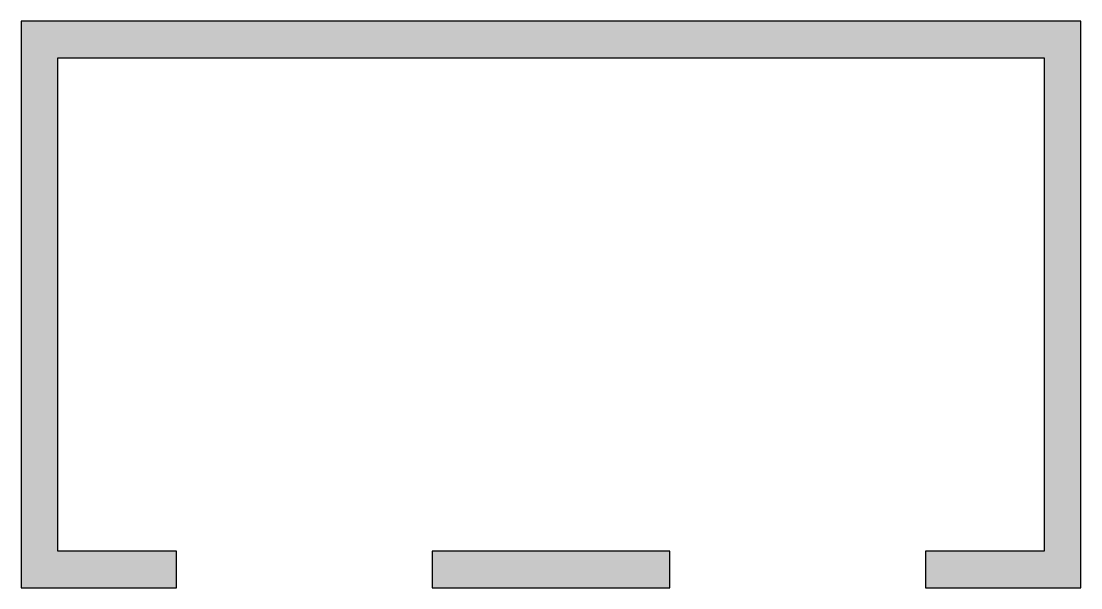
# Model space of a CAD drawing. Header units: millimetres. Extents: x 151150 to 156950, y 38650 to 41750.
import ezdxf

# ---------------------------------------------------------------- set-up
doc = ezdxf.new("R2010")
doc.units = ezdxf.units.MM
doc.header["$MEASUREMENT"] = 0
doc.layers.add('NDC_S_HATCH COLUMN AND WALL', color=251, linetype='Continuous', lineweight=13)
doc.layers.add('NDC_S_WALL', color=6, linetype='Continuous', lineweight=25)

msp = doc.modelspace()

# ---------------------------------------------------------------- hatches: boundary and pattern name
at = {"layer": 'NDC_S_HATCH COLUMN AND WALL'}
h = msp.add_hatch(color=256, dxfattribs=at)
h.dxf.hatch_style = 1
h.paths.add_polyline_path([(156950, 41750), (151150, 41750), (151150, 38650), (152000, 38650), (152000, 38850), (151350, 38850), (151350, 41550), (156750, 41550), (156750, 38850), (156100, 38850), (156100, 38650), (156950, 38650)])
h = msp.add_hatch(color=256, dxfattribs=at)
h.dxf.hatch_style = 1
h.paths.add_polyline_path([(154700, 38850), (153400, 38850), (153400, 38650), (154700, 38650)])

# ---------------------------------------------------------------- linework, layer by layer
at = {"layer": 'NDC_S_WALL'}
msp.add_lwpolyline([(156100, 38650), (156950, 38650), (156950, 41750), (151150, 41750), (151150, 38650), (152000, 38650), (152000, 38850), (151350, 38850), (151350, 41550), (156750, 41550), (156750, 38850), (156100, 38850)], close=True, dxfattribs=at)
msp.add_lwpolyline([(154700, 38850), (153400, 38850), (153400, 38650), (154700, 38650), (154700, 38850)], dxfattribs=at)

doc.saveas('drawing.dxf')
